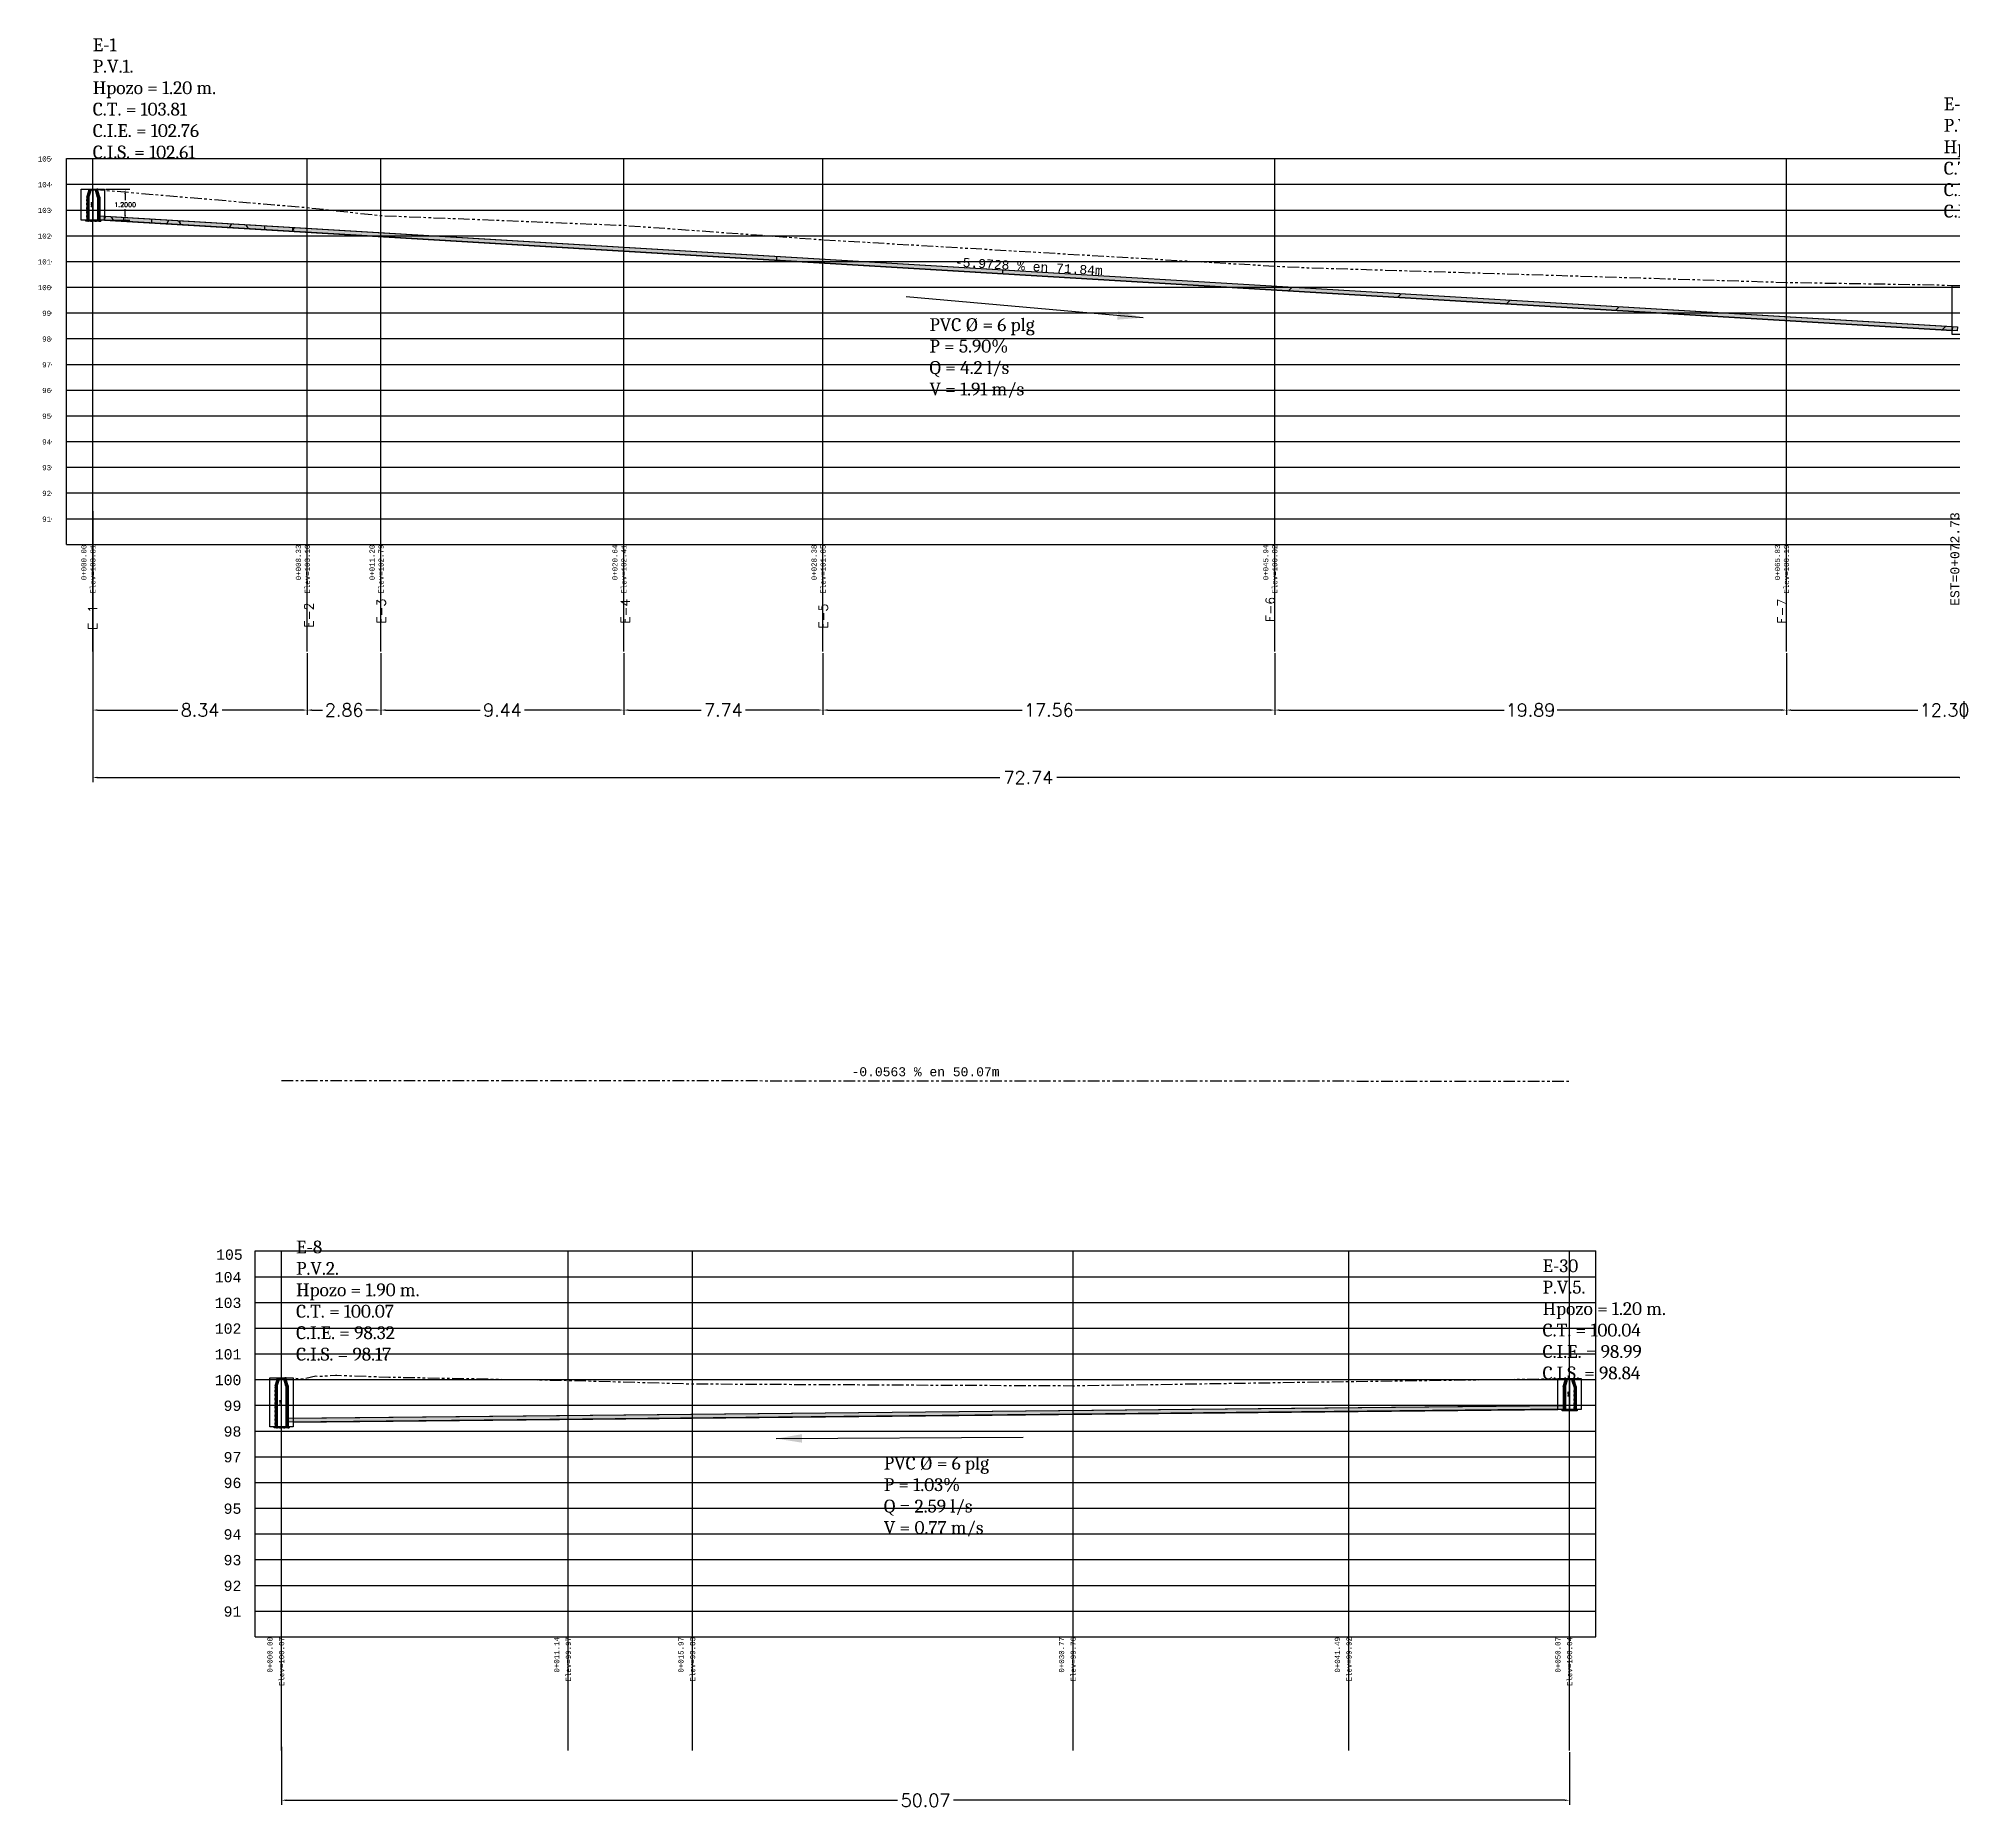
# Model space of a CAD drawing. Header units: metres. Extents: x 0 to 1752, y 632 to 1210.
# Drawn here: x 1023 to 1097.5, y 689.3 to 758.2 of the extents above; entities that cross this region are included whole.
import ezdxf
from ezdxf.enums import TextEntityAlignment as Align

# ---------------------------------------------------------------- set-up
doc = ezdxf.new("R2010")
doc.units = ezdxf.units.M
doc.header["$PDMODE"] = 32
doc.header["$PDSIZE"] = 0.2
doc.linetypes.add('SECCION1', pattern=[0.895, 0.45, -0.095, 0.08, -0.095, 0.08, -0.095])
for name, color, linetype in [('3-PLANTA GENERAL', 2, 'Continuous'), ('CVL_ANOTPERF', 2, 'Continuous'), ('CVL_PERF', 2, 'SECCION1'), ('CVL_PERF_CUAD', 1, 'Continuous'), ('CVL_PERF_RET', 8, 'Continuous'), ('CVL_PERF_TX', 2, 'Continuous'), ('CVL_PERFP', 1, 'Continuous')]:
    doc.layers.add(name, color=color, linetype=linetype)
doc.styles.add('MONOTXT4', font='monotxt4.shx')
doc.styles.get("Standard").update_dxf_attribs({"font": 'simplex.shx'})
doc.dimstyles.new('cotas', dxfattribs={"dimtxt": 0.2, "dimasz": 0.1, "dimexe": 0.1, "dimexo": 0.05, "dimgap": 0.05, "dimtad": 1, "dimlfac": 0.25, "dimzin": 1, "dimdsep": 46, "dimtxsty": 'Standard', "dimcen": 1, "dimclrd": 1, "dimclre": 1, "dimclrt": 3, "dimaunit": 1, "dimadec": 3, "dimazin": 0, "dimtfac": 1, "dimtmove": 0, "dimatfit": 3, "dimfxl": 1.25, "dimarcsym": 0})
doc.dimstyles.get("Standard").update_dxf_attribs({"dimtxt": 0.18, "dimasz": 0.18, "dimexe": 0.18, "dimexo": 0.0625, "dimgap": 0.09, "dimtad": 0, "dimtih": 1, "dimtoh": 1, "dimdec": 4, "dimzin": 0, "dimdsep": 46, "dimtxsty": 'Standard', "dimcen": 0.09, "dimadec": 0, "dimazin": 0, "dimtfac": 1, "dimtdec": 4, "dimtofl": 0, "dimtmove": 0, "dimatfit": 3, "dimfxl": 1, "dimtolj": 1, "dimtzin": 0, "dimarcsym": 0})

# ---------------------------------------------------------------- blocks, each defined once
blk = doc.blocks.new('*D114')
at = {"layer": 'CVL_PERF', "color": 0, "linetype": 'ByBlock', "lineweight": -2, "transparency": 16777216}
for p, q in [((1025.163, 734.273), (1025.163, 731.875)), ((1033.503, 734.273), (1033.503, 731.875)), ((1025.343, 732.055), (1028.469, 732.055)), ((1033.323, 732.055), (1030.197, 732.055))]:
    blk.add_line(p, q, dxfattribs=at)
at = {"layer": 'CVL_PERF', "color": 0, "linetype": 'ByBlock', "lineweight": 25, "transparency": 16777216}
for points in [[(1025.343, 732.085), (1025.343, 732.025), (1025.163, 732.055)], [(1033.323, 732.085), (1033.323, 732.025), (1033.503, 732.055)]]:
    blk.add_solid(points, dxfattribs=at)
at = {"layer": 'Defpoints', "color": 0, "linetype": 'ByBlock', "lineweight": 25, "transparency": 16777216}
for p in [(1025.163, 734.336), (1033.503, 734.336), (1033.503, 732.055)]:
    blk.add_point(p, dxfattribs=at)
at = {"layer": 'CVL_PERF', "color": 0, "linetype": 'ByBlock', "lineweight": 30, "transparency": 16777216, "insert": (1029.333, 732.055), "char_height": 0.5, "attachment_point": 5}
blk.add_mtext('\\A1;8.34', dxfattribs=at)
blk = doc.blocks.new('*D115')
at = {"layer": 'CVL_PERF', "color": 0, "linetype": 'ByBlock', "lineweight": -2, "transparency": 16777216}
for p, q in [((1033.503, 734.273), (1033.503, 731.875)), ((1036.367, 734.273), (1036.367, 731.875)), ((1033.683, 732.055), (1034.095, 732.055)), ((1036.187, 732.055), (1035.775, 732.055))]:
    blk.add_line(p, q, dxfattribs=at)
at = {"layer": 'CVL_PERF', "color": 0, "linetype": 'ByBlock', "lineweight": 25, "transparency": 16777216}
for points in [[(1033.683, 732.085), (1033.683, 732.025), (1033.503, 732.055)], [(1036.187, 732.085), (1036.187, 732.025), (1036.367, 732.055)]]:
    blk.add_solid(points, dxfattribs=at)
at = {"layer": 'Defpoints', "color": 0, "linetype": 'ByBlock', "lineweight": 25, "transparency": 16777216}
for p in [(1033.503, 734.336), (1036.367, 734.336), (1036.367, 732.055)]:
    blk.add_point(p, dxfattribs=at)
at = {"layer": 'CVL_PERF', "color": 0, "linetype": 'ByBlock', "lineweight": 30, "transparency": 16777216, "insert": (1034.935, 732.055), "char_height": 0.5, "attachment_point": 5}
blk.add_mtext('\\A1;2.86', dxfattribs=at)
blk = doc.blocks.new('*D116')
at = {"layer": 'CVL_PERF', "color": 0, "linetype": 'ByBlock', "lineweight": -2, "transparency": 16777216}
for p, q in [((1036.367, 734.273), (1036.367, 731.875)), ((1045.807, 734.273), (1045.807, 731.875)), ((1036.547, 732.055), (1040.223, 732.055)), ((1045.627, 732.055), (1041.951, 732.055))]:
    blk.add_line(p, q, dxfattribs=at)
at = {"layer": 'CVL_PERF', "color": 0, "linetype": 'ByBlock', "lineweight": 25, "transparency": 16777216}
for points in [[(1036.547, 732.085), (1036.547, 732.025), (1036.367, 732.055)], [(1045.627, 732.085), (1045.627, 732.025), (1045.807, 732.055)]]:
    blk.add_solid(points, dxfattribs=at)
at = {"layer": 'Defpoints', "color": 0, "linetype": 'ByBlock', "lineweight": 25, "transparency": 16777216}
for p in [(1036.367, 734.336), (1045.807, 734.336), (1045.807, 732.055)]:
    blk.add_point(p, dxfattribs=at)
at = {"layer": 'CVL_PERF', "color": 0, "linetype": 'ByBlock', "lineweight": 30, "transparency": 16777216, "insert": (1041.087, 732.055), "char_height": 0.5, "attachment_point": 5}
blk.add_mtext('\\A1;9.44', dxfattribs=at)
blk = doc.blocks.new('*D117')
at = {"layer": 'CVL_PERF', "color": 0, "linetype": 'ByBlock', "lineweight": -2, "transparency": 16777216}
for p, q in [((1045.807, 734.273), (1045.807, 731.875)), ((1053.55, 734.273), (1053.55, 731.875)), ((1045.987, 732.055), (1048.815, 732.055)), ((1053.37, 732.055), (1050.542, 732.055))]:
    blk.add_line(p, q, dxfattribs=at)
at = {"layer": 'CVL_PERF', "color": 0, "linetype": 'ByBlock', "lineweight": 25, "transparency": 16777216}
for points in [[(1045.987, 732.085), (1045.987, 732.025), (1045.807, 732.055)], [(1053.37, 732.085), (1053.37, 732.025), (1053.55, 732.055)]]:
    blk.add_solid(points, dxfattribs=at)
at = {"layer": 'Defpoints', "color": 0, "linetype": 'ByBlock', "lineweight": 25, "transparency": 16777216}
for p in [(1045.807, 734.336), (1053.55, 734.336), (1053.55, 732.055)]:
    blk.add_point(p, dxfattribs=at)
at = {"layer": 'CVL_PERF', "color": 0, "linetype": 'ByBlock', "lineweight": 30, "transparency": 16777216, "insert": (1049.678, 732.055), "char_height": 0.5, "attachment_point": 5}
blk.add_mtext('\\A1;7.74', dxfattribs=at)
blk = doc.blocks.new('*D118')
at = {"layer": 'CVL_PERF', "color": 0, "linetype": 'ByBlock', "lineweight": -2, "transparency": 16777216}
for p, q in [((1053.55, 734.273), (1053.55, 731.875)), ((1071.11, 734.273), (1071.11, 731.875)), ((1053.73, 732.055), (1061.299, 732.055)), ((1070.93, 732.055), (1063.36, 732.055))]:
    blk.add_line(p, q, dxfattribs=at)
at = {"layer": 'CVL_PERF', "color": 0, "linetype": 'ByBlock', "lineweight": 25, "transparency": 16777216}
for points in [[(1053.73, 732.085), (1053.73, 732.025), (1053.55, 732.055)], [(1070.93, 732.085), (1070.93, 732.025), (1071.11, 732.055)]]:
    blk.add_solid(points, dxfattribs=at)
at = {"layer": 'Defpoints', "color": 0, "linetype": 'ByBlock', "lineweight": 25, "transparency": 16777216}
for p in [(1053.55, 734.336), (1071.11, 734.336), (1071.11, 732.055)]:
    blk.add_point(p, dxfattribs=at)
at = {"layer": 'CVL_PERF', "color": 0, "linetype": 'ByBlock', "lineweight": 30, "transparency": 16777216, "insert": (1062.33, 732.055), "char_height": 0.5, "attachment_point": 5}
blk.add_mtext('\\A1;17.56', dxfattribs=at)
blk = doc.blocks.new('*D119')
at = {"layer": 'CVL_PERF', "color": 0, "linetype": 'ByBlock', "lineweight": -2, "transparency": 16777216}
for p, q in [((1071.11, 734.273), (1071.11, 731.875)), ((1091.002, 734.273), (1091.002, 731.875)), ((1071.29, 732.055), (1080.026, 732.055)), ((1090.822, 732.055), (1082.087, 732.055))]:
    blk.add_line(p, q, dxfattribs=at)
at = {"layer": 'CVL_PERF', "color": 0, "linetype": 'ByBlock', "lineweight": 25, "transparency": 16777216}
for points in [[(1071.29, 732.085), (1071.29, 732.025), (1071.11, 732.055)], [(1090.822, 732.085), (1090.822, 732.025), (1091.002, 732.055)]]:
    blk.add_solid(points, dxfattribs=at)
at = {"layer": 'Defpoints', "color": 0, "linetype": 'ByBlock', "lineweight": 25, "transparency": 16777216}
for p in [(1071.11, 734.336), (1091.002, 734.336), (1091.002, 732.055)]:
    blk.add_point(p, dxfattribs=at)
at = {"layer": 'CVL_PERF', "color": 0, "linetype": 'ByBlock', "lineweight": 30, "transparency": 16777216, "insert": (1081.056, 732.055), "char_height": 0.5, "attachment_point": 5}
blk.add_mtext('\\A1;19.89', dxfattribs=at)
blk = doc.blocks.new('*D120')
at = {"layer": 'CVL_PERF', "color": 0, "linetype": 'ByBlock', "lineweight": -2, "transparency": 16777216}
for p, q in [((1091.002, 734.273), (1091.002, 731.875)), ((1103.304, 734.273), (1103.304, 731.875)), ((1091.182, 732.055), (1096.111, 732.055)), ((1103.124, 732.055), (1098.196, 732.055))]:
    blk.add_line(p, q, dxfattribs=at)
at = {"layer": 'CVL_PERF', "color": 0, "linetype": 'ByBlock', "lineweight": 25, "transparency": 16777216}
for points in [[(1091.182, 732.085), (1091.182, 732.025), (1091.002, 732.055)], [(1103.124, 732.085), (1103.124, 732.025), (1103.304, 732.055)]]:
    blk.add_solid(points, dxfattribs=at)
at = {"layer": 'Defpoints', "color": 0, "linetype": 'ByBlock', "lineweight": 25, "transparency": 16777216}
for p in [(1091.002, 734.336), (1103.304, 734.336), (1103.304, 732.055)]:
    blk.add_point(p, dxfattribs=at)
at = {"layer": 'CVL_PERF', "color": 0, "linetype": 'ByBlock', "lineweight": 30, "transparency": 16777216, "insert": (1097.153, 732.055), "char_height": 0.5, "attachment_point": 5}
blk.add_mtext('\\A1;12.30', dxfattribs=at)
blk = doc.blocks.new('*D141')
at = {"layer": 'CVL_PERF', "color": 0, "linetype": 'ByBlock', "lineweight": -2, "transparency": 16777216}
for p, q in [((1025.163, 739.79), (1025.163, 729.254)), ((1097.902, 739.757), (1097.902, 729.254)), ((1025.343, 729.434), (1060.431, 729.434)), ((1097.722, 729.434), (1062.635, 729.434))]:
    blk.add_line(p, q, dxfattribs=at)
at = {"layer": 'CVL_PERF', "color": 0, "linetype": 'ByBlock', "lineweight": 25, "transparency": 16777216}
for points in [[(1025.343, 729.464), (1025.343, 729.404), (1025.163, 729.434)], [(1097.722, 729.464), (1097.722, 729.404), (1097.902, 729.434)]]:
    blk.add_solid(points, dxfattribs=at)
at = {"layer": 'Defpoints', "color": 0, "linetype": 'ByBlock', "lineweight": 25, "transparency": 16777216}
for p in [(1025.163, 739.853), (1097.902, 739.819), (1097.902, 729.434)]:
    blk.add_point(p, dxfattribs=at)
at = {"layer": 'CVL_PERF', "color": 0, "linetype": 'ByBlock', "lineweight": 30, "transparency": 16777216, "insert": (1061.533, 729.434), "char_height": 0.5, "attachment_point": 5}
blk.add_mtext('\\A1;72.74', dxfattribs=at)
blk = doc.blocks.new('*D144')
at = {"layer": 'CVL_PERF', "color": 0, "linetype": 'ByBlock', "lineweight": -2, "transparency": 16777216}
for p, q in [((1032.501, 691.753), (1032.501, 689.495)), ((1082.572, 691.547), (1082.572, 689.495)), ((1032.681, 689.675), (1056.447, 689.675)), ((1082.392, 689.675), (1058.627, 689.675))]:
    blk.add_line(p, q, dxfattribs=at)
at = {"layer": 'CVL_PERF', "color": 0, "linetype": 'ByBlock', "lineweight": 25, "transparency": 16777216}
for points in [[(1032.681, 689.705), (1032.681, 689.645), (1032.501, 689.675)], [(1082.392, 689.705), (1082.392, 689.645), (1082.572, 689.675)]]:
    blk.add_solid(points, dxfattribs=at)
at = {"layer": 'Defpoints', "color": 0, "linetype": 'ByBlock', "lineweight": 25, "transparency": 16777216}
for p in [(1032.501, 691.816), (1082.572, 691.61), (1082.572, 689.675)]:
    blk.add_point(p, dxfattribs=at)
at = {"layer": 'CVL_PERF', "color": 0, "linetype": 'ByBlock', "lineweight": 30, "transparency": 16777216, "insert": (1057.537, 689.675), "char_height": 0.5, "attachment_point": 5}
blk.add_mtext('\\A1;50.07', dxfattribs=at)
blk = doc.blocks.new('*D147')
at = {"layer": 'CVL_PERF_CUAD', "color": 0, "lineweight": -2, "transparency": 16777216}
for p, q in [((1025.676, 752.303), (1026.601, 752.303)), ((1026.421, 752.123), (1026.421, 751.883)), ((1026.421, 751.283), (1026.421, 751.523)), ((1025.676, 751.103), (1026.601, 751.103))]:
    blk.add_line(p, q, dxfattribs=at)
at = {"layer": 'CVL_PERF_CUAD', "color": 0, "lineweight": 25, "transparency": 16777216}
for points in [[(1026.391, 752.123), (1026.451, 752.123), (1026.421, 752.303)], [(1026.391, 751.283), (1026.451, 751.283), (1026.421, 751.103)]]:
    blk.add_solid(points, dxfattribs=at)
at = {"layer": 'Defpoints', "color": 0, "lineweight": 25, "transparency": 16777216}
for p in [(1025.613, 752.303), (1025.613, 751.103), (1026.421, 751.103)]:
    blk.add_point(p, dxfattribs=at)
at = {"layer": 'CVL_PERF_CUAD', "color": 0, "lineweight": 25, "transparency": 16777216, "insert": (1026.421, 751.703), "char_height": 0.18, "attachment_point": 5}
blk.add_mtext('\\A1;1.2000', dxfattribs=at)
blk = doc.blocks.new('*D159')
at = {"color": 1, "lineweight": -2, "transparency": 16777216}
for p, q in [((0.88, 2.7), (0.83, 2.7)), ((0.93, -1.02), (0.93, 2.6)), ((0.88, -1.12), (0.83, -1.12))]:
    blk.add_line(p, q, dxfattribs=at)
at = {"color": 1, "lineweight": 25, "transparency": 16777216}
for points in [[(0.91, 2.6), (0.94, 2.6), (0.93, 2.7)], [(0.91, -1.02), (0.94, -1.02), (0.93, -1.12)]]:
    blk.add_solid(points, dxfattribs=at)
at = {"layer": 'Defpoints', "color": 0, "lineweight": 25, "transparency": 16777216}
for p in [(0.93, 2.7), (0.93, 2.7), (0.93, -1.12)]:
    blk.add_point(p, dxfattribs=at)
at = {"color": 3, "transparency": 16777216, "insert": (0.78, 0.79), "char_height": 0.2, "attachment_point": 5, "rotation": 90}
blk.add_mtext('0.96', dxfattribs=at)
blk = doc.blocks.new('*D202')
at = {"color": 1, "lineweight": -2, "transparency": 16777216}
for p, q in [((0.88, 4.78), (0.83, 4.78)), ((0.93, -1.17), (0.93, 4.68)), ((0.88, -1.27), (0.83, -1.27))]:
    blk.add_line(p, q, dxfattribs=at)
at = {"color": 1, "lineweight": 25, "transparency": 16777216}
for points in [[(0.91, 4.68), (0.94, 4.68), (0.93, 4.78)], [(0.91, -1.17), (0.94, -1.17), (0.93, -1.27)]]:
    blk.add_solid(points, dxfattribs=at)
at = {"layer": 'Defpoints', "color": 0, "lineweight": 25, "transparency": 16777216}
for p in [(0.93, 4.78), (0.93, 4.78), (0.93, -1.27)]:
    blk.add_point(p, dxfattribs=at)
at = {"color": 3, "transparency": 16777216, "insert": (0.78, 1.75), "char_height": 0.2, "attachment_point": 5, "rotation": 90}
blk.add_mtext('1.51', dxfattribs=at)
blk = doc.blocks.new('*D209')
at = {"color": 1, "lineweight": -2, "transparency": 16777216}
for p, q in [((0.88, 2.71), (0.83, 2.71)), ((0.93, -1.02), (0.93, 2.61)), ((0.88, -1.12), (0.83, -1.12))]:
    blk.add_line(p, q, dxfattribs=at)
at = {"color": 1, "lineweight": 25, "transparency": 16777216}
for points in [[(0.91, 2.61), (0.94, 2.61), (0.93, 2.71)], [(0.91, -1.02), (0.94, -1.02), (0.93, -1.12)]]:
    blk.add_solid(points, dxfattribs=at)
at = {"layer": 'Defpoints', "color": 0, "lineweight": 25, "transparency": 16777216}
for p in [(0.93, 2.71), (0.93, 2.71), (0.93, -1.12)]:
    blk.add_point(p, dxfattribs=at)
at = {"color": 3, "transparency": 16777216, "insert": (0.78, 0.79), "char_height": 0.2, "attachment_point": 5, "rotation": 90}
blk.add_mtext('0.96', dxfattribs=at)
blk = doc.blocks.new('*U250')
h = blk.add_hatch()
h.set_pattern_fill('ANSI35', color=252, scale=0.001, angle=135)
h.set_pattern_definition([(180, (70.974403, -0.05), (-4e-19, -0.00635), []), (180, (70.971228, -0.046825), (-4e-19, -0.00635), [0.0079375, -0.0015875, 0, -0.0015875])])
h.paths.add_polyline_path([(72.158, 0), (72.158, 0.15), (-0.184, 0.15), (-0.184, 0)])
at = {"color": 3}
blk.add_lwpolyline([(-0.184, 0.15), (72.158, 0.15), (72.158, 0), (-0.184, 0)], close=True, dxfattribs=at)
blk = doc.blocks.new('*U256')
h = blk.add_hatch()
h.set_pattern_fill('ANSI35', color=252, scale=0.001, angle=135)
h.set_pattern_definition([(180, (48.183106, -0.05), (-4e-19, -0.00635), []), (180, (48.179931, -0.046825), (-4e-19, -0.00635), [0.0079375, -0.0015875, 0, -0.0015875])])
h.paths.add_polyline_path([(49.376, 0), (49.376, 0.15), (-0.193, 0.15), (-0.193, 0)])
at = {"color": 3}
blk.add_lwpolyline([(-0.193, 0.15), (49.376, 0.15), (49.376, 0), (-0.193, 0)], close=True, dxfattribs=at)
blk = doc.blocks.new('*U157')
h = blk.add_hatch()
h.set_pattern_fill('ANSI31', color=6, scale=0.01)
h.set_pattern_definition([(45, (-4e-15, -1.82537), (-0.02245064, 0.02245064), [])])
h.paths.add_polyline_path([(1.468, -1.123), (1.738, -1.123), (1.738, 1.72), (1.479, 2.502), (1.236, 2.502), (1.236, 2.4), (1.468, 1.681)])
h.paths.add_polyline_path([(0.388, 1.681), (0.62, 2.4), (0.62, 2.502), (0.377, 2.502), (0.118, 1.72), (0.118, -1.123), (0.388, -1.123)])
h.paths.add_polyline_path([(0.377, 2.502), (0.647, 2.502), (0.647, 2.583), (0.533, 2.583), (0.503, 2.703), (0.377, 2.703)])
h.paths.add_polyline_path([(0.543, 2.583), (1.313, 2.583), (1.343, 2.703), (0.513, 2.703)])
h.paths.add_polyline_path([(1.213, 2.502), (1.479, 2.502), (1.479, 2.703), (1.353, 2.703), (1.323, 2.583), (1.213, 2.583)])
h.paths.add_polyline_path([(0, -1.273), (1.856, -1.273), (1.856, -1.123), (0, -1.123)])
at = {"color": 3}
for p, q in [((0.118, 1.72), (0.118, -1.123)), ((0.388, 1.681), (0.388, -1.123)), ((1.468, 1.681), (1.468, -1.123)), ((1.738, 1.72), (1.738, -1.123))]:
    blk.add_line(p, q, dxfattribs=at)
for points in [[(0.118, 1.72), (0.377, 2.502)], [(0.388, 1.681), (0.62, 2.4), (0.62, 2.502)], [(1.468, 1.681), (1.236, 2.4), (1.236, 2.502)], [(1.738, 1.72), (1.479, 2.502)]]:
    blk.add_lwpolyline(points, dxfattribs=at)
for points in [[(0.503, 2.703), (0.533, 2.583), (0.647, 2.583), (0.647, 2.502), (0.377, 2.502), (0.377, 2.703)], [(0.543, 2.583), (0.513, 2.703), (1.343, 2.703), (1.313, 2.583)], [(1.213, 2.502), (1.479, 2.502), (1.479, 2.703), (1.353, 2.703), (1.323, 2.583), (1.213, 2.583)], [(0, -1.273), (0, -1.123), (1.856, -1.123), (1.856, -1.273)]]:
    blk.add_lwpolyline(points, close=True, dxfattribs=at)
dim = blk.add_linear_dim(base=(0.928, 2.703), p1=(0.928, -1.123), p2=(0.928, 2.703), angle=90, dimstyle='cotas')
dim.commit()
dim.dimension.update_dxf_attribs({"geometry": '*D159', "text_midpoint": (0.778, 0.79)})
blk = doc.blocks.new('*U201')
h = blk.add_hatch()
h.set_pattern_fill('ANSI31', color=6, scale=0.01)
h.set_pattern_definition([(45, (-4e-15, 0.102468), (-0.02245064, 0.02245064), [])])
h.paths.add_polyline_path([(1.468, -1.273), (1.738, -1.273), (1.738, 3.798), (1.479, 4.579), (1.236, 4.579), (1.236, 4.478), (1.468, 3.759)])
h.paths.add_polyline_path([(0.388, 3.759), (0.62, 4.478), (0.62, 4.579), (0.377, 4.579), (0.118, 3.798), (0.118, -1.273), (0.388, -1.273)])
h.paths.add_polyline_path([(0.377, 4.579), (0.647, 4.579), (0.647, 4.66), (0.533, 4.66), (0.503, 4.78), (0.377, 4.78)])
h.paths.add_polyline_path([(0.543, 4.66), (1.313, 4.66), (1.343, 4.78), (0.513, 4.78)])
h.paths.add_polyline_path([(1.213, 4.579), (1.479, 4.579), (1.479, 4.78), (1.353, 4.78), (1.323, 4.66), (1.213, 4.66)])
h.paths.add_polyline_path([(1.856, -1.273), (0, -1.273), (0, -1.423), (1.856, -1.423)])
at = {"color": 3}
for p, q in [((0.118, 3.798), (0.118, -1.273)), ((0.388, 3.759), (0.388, -1.273)), ((1.468, 3.759), (1.468, -1.273)), ((1.738, 3.798), (1.738, -1.273))]:
    blk.add_line(p, q, dxfattribs=at)
for points in [[(0.503, 4.78), (0.533, 4.66), (0.647, 4.66), (0.647, 4.579), (0.377, 4.579), (0.377, 4.78)], [(0.543, 4.66), (0.513, 4.78), (1.343, 4.78), (1.313, 4.66)], [(1.213, 4.579), (1.479, 4.579), (1.479, 4.78), (1.353, 4.78), (1.323, 4.66), (1.213, 4.66)], [(0, -1.423), (0, -1.273), (1.856, -1.273), (1.856, -1.423)]]:
    blk.add_lwpolyline(points, close=True, dxfattribs=at)
for points in [[(0.118, 3.798), (0.377, 4.579)], [(0.388, 3.759), (0.62, 4.478), (0.62, 4.579)], [(1.468, 3.759), (1.236, 4.478), (1.236, 4.579)], [(1.738, 3.798), (1.479, 4.579)]]:
    blk.add_lwpolyline(points, dxfattribs=at)
dim = blk.add_linear_dim(base=(0.928, 4.78), p1=(0.928, -1.273), p2=(0.928, 4.78), angle=90, dimstyle='cotas')
dim.commit()
dim.dimension.update_dxf_attribs({"geometry": '*D202', "text_midpoint": (0.778, 1.754)})
blk = doc.blocks.new('*U208')
h = blk.add_hatch()
h.set_pattern_fill('ANSI31', color=6, scale=0.01)
h.set_pattern_definition([(45, (-4e-15, -1.82023), (-0.02245064, 0.02245064), [])])
h.paths.add_polyline_path([(1.468, -1.123), (1.738, -1.123), (1.738, 1.725), (1.479, 2.507), (1.236, 2.507), (1.236, 2.405), (1.468, 1.686)])
h.paths.add_polyline_path([(0.388, 1.686), (0.62, 2.405), (0.62, 2.507), (0.377, 2.507), (0.118, 1.725), (0.118, -1.123), (0.388, -1.123)])
h.paths.add_polyline_path([(0.377, 2.507), (0.647, 2.507), (0.647, 2.588), (0.533, 2.588), (0.503, 2.708), (0.377, 2.708)])
h.paths.add_polyline_path([(0.543, 2.588), (1.313, 2.588), (1.343, 2.708), (0.513, 2.708)])
h.paths.add_polyline_path([(1.213, 2.507), (1.479, 2.507), (1.479, 2.708), (1.353, 2.708), (1.323, 2.588), (1.213, 2.588)])
h.paths.add_polyline_path([(0, -1.273), (1.856, -1.273), (1.856, -1.123), (0, -1.123)])
at = {"color": 3}
for p, q in [((0.118, 1.725), (0.118, -1.123)), ((0.388, 1.686), (0.388, -1.123)), ((1.468, 1.686), (1.468, -1.123)), ((1.738, 1.725), (1.738, -1.123))]:
    blk.add_line(p, q, dxfattribs=at)
for points in [[(0.118, 1.725), (0.377, 2.507)], [(0.388, 1.686), (0.62, 2.405), (0.62, 2.507)], [(1.468, 1.686), (1.236, 2.405), (1.236, 2.507)], [(1.738, 1.725), (1.479, 2.507)]]:
    blk.add_lwpolyline(points, dxfattribs=at)
for points in [[(0.503, 2.708), (0.533, 2.588), (0.647, 2.588), (0.647, 2.507), (0.377, 2.507), (0.377, 2.708)], [(0.543, 2.588), (0.513, 2.708), (1.343, 2.708), (1.313, 2.588)], [(1.213, 2.507), (1.479, 2.507), (1.479, 2.708), (1.353, 2.708), (1.323, 2.588), (1.213, 2.588)], [(0, -1.273), (0, -1.123), (1.856, -1.123), (1.856, -1.273)]]:
    blk.add_lwpolyline(points, close=True, dxfattribs=at)
dim = blk.add_linear_dim(base=(0.928, 2.708), p1=(0.928, -1.123), p2=(0.928, 2.708), angle=90, dimstyle='cotas')
dim.commit()
dim.dimension.update_dxf_attribs({"geometry": '*D209', "text_midpoint": (0.778, 0.792)})

msp = doc.modelspace()

# ---------------------------------------------------------------- hatches: boundary and pattern name
at = {"layer": 'CVL_PERF_CUAD', "lineweight": 25}
h = msp.add_hatch(dxfattribs=at)
h.set_pattern_fill('AR-PARQ1', color=256, scale=0.69)
h.paths.add_polyline_path([(1025.62202, 751.25228), (1025.61308, 751.10255), (1053.54979, 749.43396), (1053.54979, 749.58423)])
h.paths.add_polyline_path([(1053.54979, 749.58423), (1053.54979, 749.43396), (1069.27804, 748.49455), (1071.79392, 748.49455)])
h = msp.add_hatch(dxfattribs=at)
h.set_pattern_fill('AR-RSHKE', color=256, scale=0.69)
h.paths.add_polyline_path([(1025.62202, 751.25228), (1025.61308, 751.10255), (1097.45226, 746.81178), (1097.4612, 746.96151)])
h = msp.add_hatch(dxfattribs=at)
h.set_pattern_fill('HOUND', color=256, scale=0.69)
h.paths.add_polyline_path([(1025.62202, 751.25228), (1025.61308, 751.10255), (1033.50264, 750.63133), (1033.50264, 750.78159)])
h = msp.add_hatch(dxfattribs=at)
h.set_pattern_fill('NET3', color=0, scale=0.69)
h.paths.add_polyline_path([(1025.62202, 751.25228), (1025.61308, 751.10255), (1033.50264, 750.63133), (1033.50264, 750.78159)])
h = msp.add_hatch(dxfattribs=at)
h.set_pattern_fill('AR-RSHKE', color=8, scale=0.69)
h.paths.add_polyline_path([(1025.62202, 751.25228), (1025.61308, 751.10255), (1097.45226, 746.81178), (1097.4612, 746.96151)])
h = msp.add_hatch(dxfattribs=at)
h.set_pattern_fill('AR-RSHKE', color=8, scale=0.69)
h.paths.add_polyline_path([(1025.62202, 751.25228), (1025.61308, 751.10255), (1097.45226, 746.81178), (1097.4612, 746.96151)])
h = msp.add_hatch(dxfattribs=at)
h.set_pattern_fill('ANSI34', color=256)
h.paths.add_polyline_path([(1071.79392, 748.49455), (1069.27804, 748.49455), (1097.45226, 746.81178), (1097.45226, 746.96204)])
h = msp.add_hatch(dxfattribs=at)
h.set_pattern_fill('ANSI35', color=256)
h.paths.add_polyline_path([(1091.00226, 747.34728), (1091.00226, 747.19702), (1097.45226, 746.81178), (1097.4612, 746.96151)])

# ---------------------------------------------------------------- linework, layer by layer
at = {"lineweight": 25, "flags": 128}
for points in [[(1025.61308, 751.10255), (1097.45226, 746.81178), (1097.45226, 746.81178)], [(1025.62202, 751.25228), (1097.4612, 746.96151)], [(1032.94968, 704.52637), (1082.12056, 705.01808)], [(1032.95118, 704.37638), (1082.12206, 704.86809)]]:
    msp.add_lwpolyline(points, dxfattribs=at)
at = {"layer": 'CVL_PERF', "linetype": 'ByBlock', "lineweight": 25}
for points in [[(1024.71308, 752.30255), (1025.61308, 752.30255), (1025.61308, 751.10255), (1024.71308, 751.10255)], [(1097.45226, 748.56178), (1098.35226, 748.56178), (1098.35226, 746.66178), (1097.45226, 746.66178)], [(1032.05118, 706.09629), (1032.95118, 706.09629), (1032.95118, 704.19629), (1032.05118, 704.19629)], [(1082.12206, 706.06809), (1083.02206, 706.06809), (1083.02206, 704.86809), (1082.12206, 704.86809)]]:
    msp.add_lwpolyline(points, close=True, dxfattribs=at)
at = {"layer": 'CVL_PERF', "color": 2, "linetype": 'SECCION1', "lineweight": 25, "flags": 128}
for points in [[(1025.16308, 752.30255), (1033.50264, 751.59055), (1036.36669, 751.27955), (1045.80686, 750.90055), (1053.54979, 750.34155), (1071.10981, 749.31555), (1072.36214, 749.25388), (1091.00226, 748.68155), (1096.13275, 748.59884), (1100.33324, 748.51086), (1103.30424, 748.40355), (1107.8345, 748.30555), (1120.89718, 748.21255), (1136.42961, 748.14555), (1151.55262, 748.09855), (1165.3909, 748.00155), (1174.93926, 747.79555), (1181.54912, 747.88155), (1190.0823, 747.62855), (1195.77139, 744.41255)], [(1032.50118, 706.09629), (1033.05933, 706.07748), (1033.35323, 706.06307), (1033.83259, 706.16806), (1034.01125, 706.15776), (1034.59679, 706.20064), (1034.64451, 706.19757), (1036.67494, 706.12513), (1043.64938, 705.99709), (1048.47912, 705.86209), (1063.27521, 705.79009), (1073.99681, 705.95409), (1082.57206, 706.06809)]]:
    msp.add_lwpolyline(points, dxfattribs=at)
at = {"layer": 'CVL_PERF', "color": 2, "linetype": 'SECCION1', "lineweight": 30, "flags": 128}
msp.add_lwpolyline([(1032.50118, 717.65909), (1082.57206, 717.63088)], dxfattribs=at)
at = {"layer": 'CVL_PERF_CUAD', "color": 8, "linetype": 'Continuous', "lineweight": 30}
for p, q in [((1023.55184, 753.47941), (1023.54578, 753.47941)), ((1023.55184, 752.47941), (1023.54982, 752.47941)), ((1023.55184, 751.47941), (1023.54982, 751.47941)), ((1023.55184, 750.47941), (1023.54982, 750.47941)), ((1023.55184, 749.47941), (1023.54982, 749.47941)), ((1023.55184, 748.47941), (1023.54578, 748.47941)), ((1023.55184, 747.47941), (1023.54982, 747.47941)), ((1023.55184, 746.47941), (1023.54982, 746.47941)), ((1023.55184, 745.47941), (1023.54982, 745.47941)), ((1023.55184, 744.47941), (1023.54982, 744.47941)), ((1023.55184, 743.47941), (1023.54578, 743.47941)), ((1023.55184, 742.47941), (1023.54982, 742.47941)), ((1023.55184, 741.47941), (1023.54982, 741.47941)), ((1023.55184, 740.47941), (1023.54982, 740.47941)), ((1023.55184, 739.47941), (1023.54982, 739.47941))]:
    msp.add_line(p, q, dxfattribs=at)
at = {"layer": 'CVL_PERF_CUAD', "color": 1, "linetype": 'Continuous', "lineweight": 25}
for p, q in [((1024.14288, 738.49455), (1024.14288, 753.49455)), ((1024.14288, 753.49455), (1196.79159, 753.49455)), ((1024.14288, 738.49455), (1196.79159, 738.49455)), ((1031.48098, 696.02909), (1031.48098, 711.02909)), ((1031.48098, 711.02909), (1083.59226, 711.02909)), ((1083.59226, 696.02909), (1083.59226, 711.02909)), ((1031.48098, 696.02909), (1083.59226, 696.02909))]:
    msp.add_line(p, q, dxfattribs=at)
at = {"layer": 'CVL_PERF_CUAD', "color": 8, "linetype": 'Continuous', "lineweight": 25}
for p, q in [((1031.48098, 711.02909), (1031.47492, 711.02909)), ((1031.48098, 710.02909), (1031.47896, 710.02909)), ((1031.48098, 709.02909), (1031.47896, 709.02909)), ((1031.48098, 708.02909), (1031.47896, 708.02909)), ((1031.48098, 707.02909), (1031.47896, 707.02909)), ((1031.48098, 706.02909), (1031.47492, 706.02909)), ((1031.48098, 705.02909), (1031.47896, 705.02909)), ((1031.48098, 704.02909), (1031.47896, 704.02909)), ((1031.48098, 703.02909), (1031.47896, 703.02909)), ((1031.48098, 702.02909), (1031.47896, 702.02909)), ((1031.48098, 701.02909), (1031.47492, 701.02909)), ((1031.48098, 700.02909), (1031.47896, 700.02909)), ((1031.48098, 699.02909), (1031.47896, 699.02909)), ((1031.48098, 698.02909), (1031.47896, 698.02909)), ((1031.48098, 697.02909), (1031.47896, 697.02909))]:
    msp.add_line(p, q, dxfattribs=at)
at = {"layer": 'CVL_PERF_CUAD', "lineweight": 25, "flags": 128}
for points in [[(1025.62202, 751.25228), (1025.61308, 751.10255)], [(1097.4612, 746.96151), (1097.45226, 746.81178), (1025.61308, 751.10255), (1025.62202, 751.25228), (1097.4612, 746.96151), (1097.45226, 746.81178)], [(1097.45226, 746.81178), (1097.4612, 746.96151)]]:
    msp.add_lwpolyline(points, dxfattribs=at)
at = {"layer": 'CVL_PERF_RET', "color": 8, "linetype": 'Continuous', "lineweight": 25}
for p, q in [((1025.16308, 734.33558), (1025.16308, 753.49455)), ((1033.50264, 734.33558), (1033.50264, 753.49455)), ((1036.36669, 734.33558), (1036.36669, 753.49455)), ((1045.80686, 734.33558), (1045.80686, 753.49455)), ((1053.54979, 734.33558), (1053.54979, 753.49455)), ((1071.10981, 734.33558), (1071.10981, 753.49455)), ((1091.00226, 734.33558), (1091.00226, 753.49455)), ((1024.14288, 752.49455), (1196.79159, 752.49455)), ((1024.14288, 751.49455), (1196.79159, 751.49455)), ((1024.14288, 750.49455), (1196.79159, 750.49455)), ((1024.14288, 749.49455), (1196.79159, 749.49455)), ((1024.14288, 748.49455), (1196.79159, 748.49455)), ((1024.14288, 747.49455), (1196.79159, 747.49455)), ((1024.14288, 746.49455), (1196.79159, 746.49455)), ((1024.14288, 745.49455), (1196.79159, 745.49455)), ((1024.14288, 744.49455), (1196.79159, 744.49455)), ((1024.14288, 743.49455), (1196.79159, 743.49455)), ((1024.14288, 742.49455), (1196.79159, 742.49455)), ((1024.14288, 741.49455), (1196.79159, 741.49455)), ((1024.14288, 740.49455), (1196.79159, 740.49455)), ((1024.14288, 739.49455), (1196.79159, 739.49455)), ((1032.50118, 691.60983), (1032.50118, 711.02909)), ((1043.64938, 691.60983), (1043.64938, 711.02909)), ((1048.47912, 691.60983), (1048.47912, 711.02909)), ((1063.27521, 691.60983), (1063.27521, 711.02909)), ((1073.99681, 691.60983), (1073.99681, 711.02909)), ((1082.57206, 691.60983), (1082.57206, 711.02909)), ((1031.48098, 710.02909), (1083.59226, 710.02909)), ((1031.48098, 709.02909), (1083.59226, 709.02909)), ((1031.48098, 708.02909), (1083.59226, 708.02909)), ((1031.48098, 707.02909), (1083.59226, 707.02909)), ((1031.48098, 706.02909), (1083.59226, 706.02909)), ((1031.48098, 705.02909), (1083.59226, 705.02909)), ((1031.48098, 704.02909), (1083.59226, 704.02909)), ((1031.48098, 703.02909), (1083.59226, 703.02909)), ((1031.48098, 702.02909), (1083.59226, 702.02909)), ((1031.48098, 701.02909), (1083.59226, 701.02909)), ((1031.48098, 700.02909), (1083.59226, 700.02909)), ((1031.48098, 699.02909), (1083.59226, 699.02909)), ((1031.48098, 698.02909), (1083.59226, 698.02909)), ((1031.48098, 697.02909), (1083.59226, 697.02909))]:
    msp.add_line(p, q, dxfattribs=at)
at = {"layer": 'CVL_PERFP', "color": 1, "lineweight": 25, "flags": 128}
msp.add_lwpolyline([(1025.61308, 751.10255), (1097.45226, 746.81178)], dxfattribs=at)

# ---------------------------------------------------------------- block references
at = {"layer": '3-PLANTA GENERAL', "xscale": 0.3140913193737951, "yscale": 0.3140913193737951, "zscale": 0.3140913193737951}
for name, p in [('*U157', (1024.88978, 751.45521)), ('*U201', (1032.21033, 704.5948)), ('*U208', (1082.28837, 705.21762))]:
    msp.add_blockref(name, p, dxfattribs=at)
at = {"layer": '3-PLANTA GENERAL'}
for name, p, rotation in [('*U250', (1025.61257, 751.10339), 356.581191340913), ('*U256', (1082.12934, 705.01991), 180.5759185446019)]:
    msp.add_blockref(name, p, dxfattribs=dict(at, rotation=rotation))

# ---------------------------------------------------------------- texts
at = {"layer": '3-PLANTA GENERAL', "char_height": 0.5, "attachment_point": 7}
for s, insert, width in [('{\\fCambria|b0|i0|c0|p18;\\C7;E-1\\PP.V.1. \\PHpozo = 1.20 m.\\PC.T. = 103.81  \\PC.I.E. = 102.76  \\PC.I.S. = 102.61}', (1025.16308, 753.49455), 17.8026564), ('{\\fCambria|b0|i0|c0|p18;\\C7;E-8 \\PP.V.2. \\PHpozo = 1.90 m.\\PC.T. = 100.07  \\PC.I.E. = 98.32  \\PC.I.S. = 98.17}', (1097.11985, 751.19566), 28.3021277), ('{\\fCambria|b0|i0|c0|p18;\\C7;E-8  \\PP.V.2. \\PHpozo = 1.90 m.\\PC.T. = 100.07  \\PC.I.E. = 98.32 \\PC.I.S. = 98.17}', (1033.06739, 706.75983), 28.3021277), ('{\\fCambria|b0|i0|c0|p18;\\C7;E-30  \\PP.V.5. \\PHpozo = 1.20 m.\\PC.T. = 100.04  \\PC.I.E. = 98.99 \\PC.I.S. = 98.84}', (1081.52504, 706.02909), 28.3021277)]:
    msp.add_mtext(s, dxfattribs=dict(at, insert=insert, width=width))
at = {"layer": '3-PLANTA GENERAL', "ltscale": 0.5, "char_height": 0.5, "width": 28.3021277, "attachment_point": 7}
for s, insert in [('{\\fCambria|b0|i0|c0|p18;\\C7;PVC Ø = 6 plg \\PP = 5.90% \\PQ = 4.2 l/s  \\PV = 1.91 m/s}', (1057.68911, 744.18786)), ('{\\fCambria|b0|i0|c0|p18;\\C7;PVC Ø = 6 plg \\PP = 1.03% \\PQ = 2.59 l/s  \\PV = 0.77 m/s}', (1055.91501, 699.92766))]:
    msp.add_mtext(s, dxfattribs=dict(at, insert=insert))
at = {"layer": 'CVL_ANOTPERF', "color": 2, "lineweight": 30, "style": 'MONOTXT4'}
msp.add_text('EST=0+072.73', height=0.35, rotation=90, dxfattribs=at).set_placement((1097.72726, 736.10932))
at = {"layer": 'CVL_PERF_CUAD', "lineweight": 25}
for s, p in [('E-1', (1025.33149, 735.16487)), ('E-2', (1033.74092, 735.2575)), ('E-3', (1036.55256, 735.40697)), ('E-4', (1046.0445, 735.40711)), ('E-5', (1053.73809, 735.21277)), ('E-6', (1071.10981, 735.48179)), ('E-7', (1091.00226, 735.40696))]:
    msp.add_text(s, height=0.35, rotation=90, dxfattribs=at).set_placement(p)
at = {"layer": 'CVL_PERF_TX', "color": 2, "lineweight": 30, "style": 'MONOTXT4'}
for s, height, p in [('105', 0.2, (1023.54376, 753.47941)), ('104', 0.2, (1023.54376, 752.47941)), ('103', 0.2, (1023.54376, 751.47941)), ('102', 0.2, (1023.54376, 750.47941)), ('101', 0.2, (1023.54376, 749.47941)), ('100', 0.2, (1023.54376, 748.47941)), ('99', 0.2, (1023.54376, 747.47941)), ('98', 0.2, (1023.54376, 746.47941)), ('97', 0.2, (1023.54376, 745.47941)), ('96', 0.2, (1023.54376, 744.47941)), ('95', 0.2, (1023.54376, 743.47941)), ('94', 0.2, (1023.54376, 742.47941)), ('93', 0.2, (1023.54376, 741.47941)), ('92', 0.2, (1023.54376, 740.47941)), ('91', 0.2, (1023.54376, 739.47941)), ('105', 0.4, (1030.99325, 710.88527)), ('104', 0.4, (1030.94188, 710.01096)), ('103', 0.4, (1030.94188, 709.01096)), ('102', 0.4, (1030.94188, 708.01096)), ('101', 0.4, (1030.94188, 707.01096)), ('100', 0.4, (1030.94188, 706.01096)), ('99', 0.4, (1030.94188, 705.01096)), ('98', 0.4, (1030.94188, 704.01096)), ('97', 0.4, (1030.94188, 703.01096)), ('96', 0.4, (1030.94188, 702.01096)), ('95', 0.4, (1030.94188, 701.01096)), ('94', 0.4, (1030.94188, 700.01096)), ('93', 0.4, (1030.94188, 699.01096)), ('92', 0.4, (1030.94188, 698.01096)), ('91', 0.4, (1030.94188, 697.01096))]:
    msp.add_text(s, height=height, dxfattribs=at).set_placement(p, align=Align.MIDDLE_RIGHT)
at = {"layer": 'CVL_PERF_TX', "color": 2, "lineweight": 25, "style": 'MONOTXT4'}
msp.add_text('-5.9728 % en 71.84m', height=0.35, rotation=356.5819256, dxfattribs=at).set_placement((1061.55353, 749.30654), align=Align.MIDDLE)
at = {"layer": 'CVL_PERF_TX', "color": 2, "lineweight": 30, "style": 'MONOTXT4'}
for s, p in [('0+000.00', (1024.81667, 738.48647)), ('Elev=103.81', (1025.16611, 738.48647)), ('0+008.33', (1033.15624, 738.48647)), ('Elev=103.10', (1033.50567, 738.48647)), ('0+011.20', (1036.02029, 738.48647)), ('Elev=102.79', (1036.36972, 738.48647)), ('0+020.64', (1045.46046, 738.48647)), ('Elev=102.41', (1045.80989, 738.48647)), ('0+028.38', (1053.20339, 738.48647)), ('Elev=101.85', (1053.55282, 738.48647)), ('0+045.94', (1070.76341, 738.48647)), ('Elev=100.82', (1071.11284, 738.48647)), ('0+065.83', (1090.65585, 738.48647)), ('Elev=100.19', (1091.00529, 738.48647)), ('0+000.00', (1032.05136, 696.02101)), ('Elev=100.07', (1032.50421, 696.02101)), ('0+011.14', (1043.19957, 696.02101)), ('Elev=99.97', (1043.65241, 696.02101)), ('0+015.97', (1048.0293, 696.02101)), ('Elev=99.83', (1048.48215, 696.02101)), ('0+030.77', (1062.8254, 696.02101)), ('Elev=99.76', (1063.27824, 696.02101)), ('0+041.49', (1073.54699, 696.02101)), ('Elev=99.92', (1073.99984, 696.02101)), ('0+050.07', (1082.12224, 696.02101)), ('Elev=100.04', (1082.57509, 696.02101))]:
    msp.add_text(s, height=0.2, rotation=90, dxfattribs=at).set_placement(p, align=Align.MIDDLE_RIGHT)
msp.add_text('-0.0563 % en 50.07m', height=0.35, rotation=359.9677277, dxfattribs=at).set_placement((1057.53682, 717.99499), align=Align.MIDDLE)

# ---------------------------------------------------------------- dimensions: what is measured, and where the dimension line sits
at = {"layer": 'CVL_PERF', "linetype": 'ByBlock', "lineweight": 30}
for base, p1, p2, picture, middle in [((1097.90226, 729.43362), (1025.16308, 739.85281), (1097.90226, 739.81925), '*D141', (1061.53267, 729.43362)), ((1033.50264, 732.05489), (1025.16308, 734.33558), (1033.50264, 734.33558), '*D114', (1029.33286, 732.05489)), ((1036.36669, 732.05489), (1033.50264, 734.33558), (1036.36669, 734.33558), '*D115', (1034.93467, 732.05489)), ((1045.80686, 732.05489), (1036.36669, 734.33558), (1045.80686, 734.33558), '*D116', (1041.08677, 732.05489)), ((1053.54979, 732.05489), (1045.80686, 734.33558), (1053.54979, 734.33558), '*D117', (1049.67832, 732.05489)), ((1071.10981, 732.05489), (1053.54979, 734.33558), (1071.10981, 734.33558), '*D118', (1062.3298, 732.05489)), ((1091.00226, 732.05489), (1071.10981, 734.33558), (1091.00226, 734.33558), '*D119', (1081.05603, 732.05489)), ((1103.30424, 732.05489), (1091.00226, 734.33558), (1103.30424, 734.33558), '*D120', (1097.15325, 732.05489)), ((1082.57206, 689.67472), (1032.50118, 691.81598), (1082.57206, 691.60983), '*D144', (1057.53662, 689.67472))]:
    dim = msp.add_linear_dim(base=base, p1=p1, p2=p2, dimstyle='Standard', override={"dimtxt": 0.5, "dimdec": 2}, dxfattribs=at)
    dim.commit()
    dim.dimension.update_dxf_attribs({"geometry": picture, "text_midpoint": middle})
at = {"layer": 'CVL_PERF_CUAD', "lineweight": 25}
dim = msp.add_aligned_dim(p1=(1025.61308, 752.30255), p2=(1025.61308, 751.10255), distance=0.80753, dimstyle='Standard', dxfattribs=at)
dim.commit()
dim.dimension.update_dxf_attribs({"geometry": '*D147', "text_midpoint": (1026.4206, 751.70255)})

# ---------------------------------------------------------------- leaders
at = {"layer": '3-PLANTA GENERAL', "ltscale": 0.5}
for points in [[(1066.00041, 747.30935), (1056.78754, 748.12078)], [(1051.72973, 703.73377), (1061.3306, 703.79614)]]:
    msp.add_leader(points, dimstyle='cotas', override={"dimasz": 1, "dimgap": 0.05, "dimtad": 0, "dimzin": 0}, dxfattribs=at)

doc.saveas('drawing.dxf')
